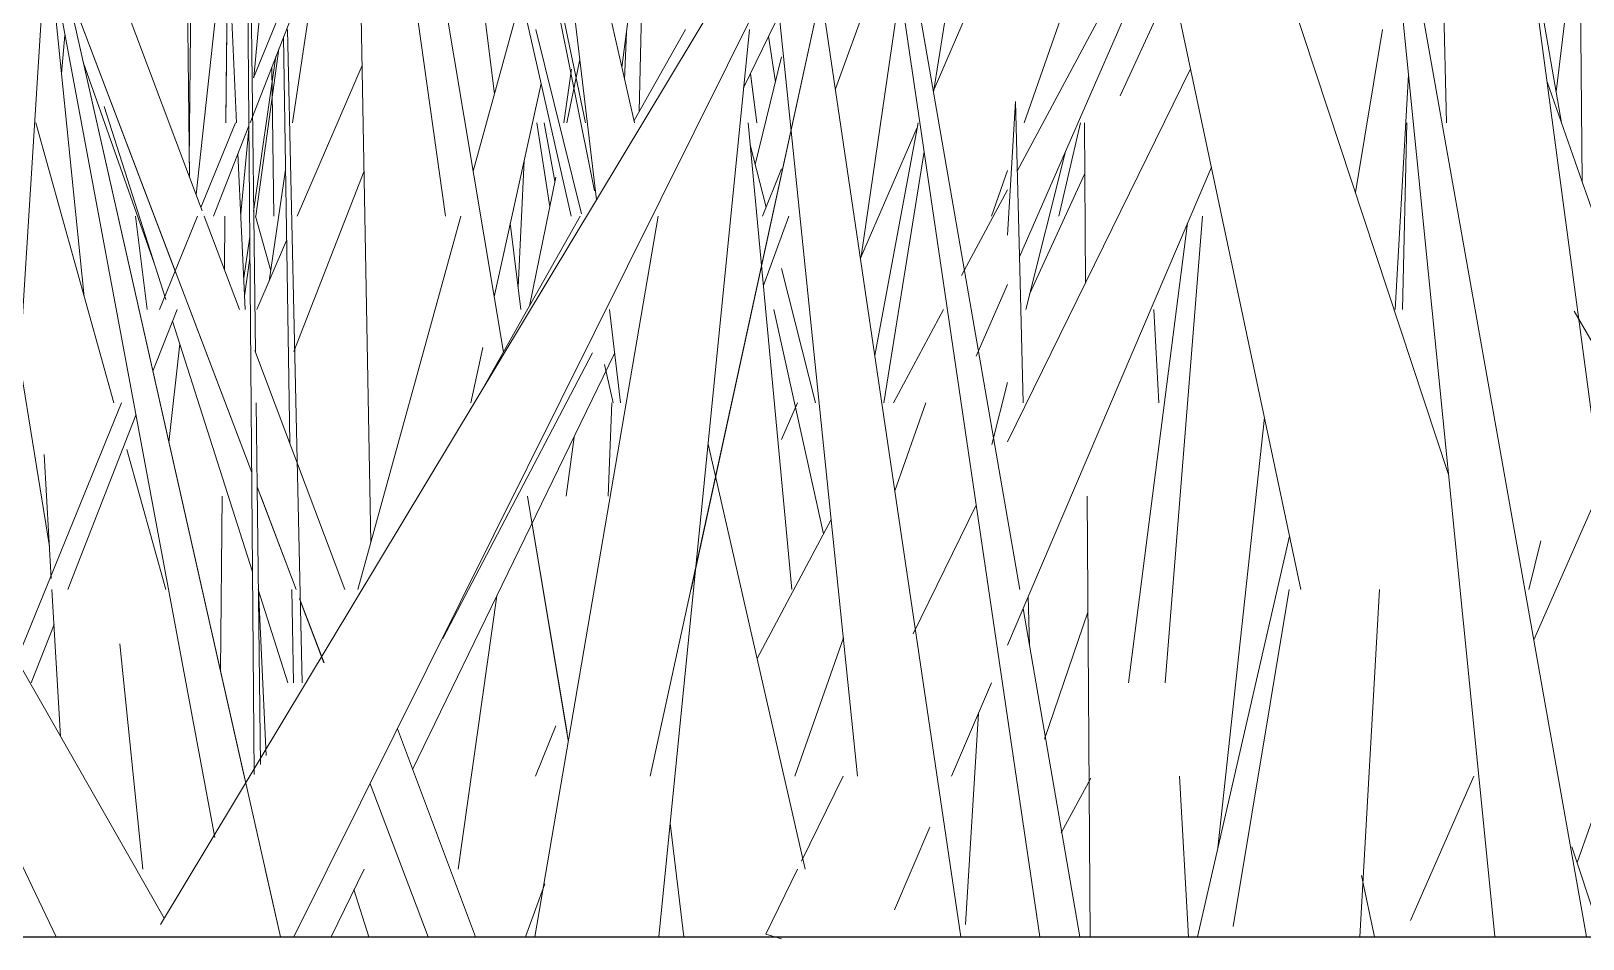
# Model space of a CAD drawing. Header units: millimetres. Extents: x -9575 to 27274, y -4387 to 11354.
# Drawn here: x -6436.15 to -6390.26, y 3047.93 to 3074.78 of the extents above; entities that cross this region are included whole.
import ezdxf

# ---------------------------------------------------------------- set-up
doc = ezdxf.new("R2010")
doc.units = ezdxf.units.MM
doc.layers.add('G-IMPT', color=8, linetype='Continuous', lineweight=9)

# ---------------------------------------------------------------- blocks, each defined once
blk = doc.blocks.new('Grass Array - 25_dwg-V49-North')
at = {"layer": 'G-IMPT'}
for p, q in [((-6431.922, 3109.702), (-6431.466, 3070.469)), ((-6390.279, 3070.318), (-6390.689, 3109.423)), ((-6422.183, 3065.282), (-6429.147, 3106.913)), ((-6408.393, 3104.477), (-6398.601, 3058.27)), ((-6429.512, 3065.281), (-6429.949, 3101.056)), ((-6418.168, 3072.396), (-6417.523, 3099.618)), ((-6429.569, 3073.389), (-6419.205, 3098.866)), ((-6422.183, 3065.282), (-6427.371, 3096.298)), ((-6394.231, 3061.666), (-6405.121, 3094.585)), ((-6429.552, 3052.796), (-6429.87, 3091.468)), ((-6419.492, 3070.05), (-6423.196, 3088.618)), ((-6393.365, 3088.618), (-6389.722, 3061.309)), ((-6432.324, 3048.361), (-6408.468, 3088.01)), ((-6431.294, 3087.841), (-6431.471, 3070.883)), ((-6417.842, 3052.752), (-6410.395, 3086.916)), ((-6424.036, 3085.859), (-6422.448, 3072.922)), ((-6394.624, 3085.859), (-6394.294, 3072.065)), ((-6435.199, 3085.508), (-6437.56, 3048)), ((-6418.303, 3072.065), (-6421.197, 3084.722)), ((-6409.462, 3072.972), (-6407.674, 3084.135)), ((-6425.363, 3083.1), (-6429.674, 3072.065)), ((-6422.053, 3083.166), (-6419.757, 3072.065)), ((-6405.078, 3083.1), (-6409.448, 3073.062)), ((-6396.37, 3082.978), (-6392.861, 3048.014)), ((-6406.915, 3058.27), (-6411.137, 3082.645)), ((-6425.702, 3082.232), (-6423.898, 3069.306)), ((-6411.364, 3082.19), (-6406.316, 3048)), ((-6412.086, 3080.74), (-6428.376, 3048)), ((-6431.089, 3069.466), (-6435.186, 3080.341)), ((-6426.106, 3059.651), (-6426.478, 3080.247)), ((-6411.853, 3080.22), (-6416.632, 3058.27)), ((-6406.784, 3072.065), (-6403.88, 3080.341)), ((-6428.965, 3079.699), (-6429.564, 3073.4)), ((-6430.324, 3078.609), (-6431.27, 3069.948)), ((-6430.388, 3072.065), (-6430.324, 3078.609)), ((-6430.324, 3078.609), (-6430.378, 3073.139)), ((-6418.676, 3073.697), (-6418.017, 3078.776)), ((-6418.676, 3073.697), (-6418.017, 3078.776)), ((-6420.414, 3078.102), (-6419.43, 3069.791)), ((-6435.693, 3077.582), (-6430.719, 3050.929)), ((-6428.775, 3048), (-6435.446, 3077.582)), ((-6429.847, 3052.752), (-6435.441, 3077.563)), ((-6430.072, 3072.065), (-6430.33, 3077.582)), ((-6408.651, 3048), (-6413.033, 3077.582)), ((-6412.365, 3073.071), (-6410.715, 3077.582)), ((-6406.986, 3070.633), (-6403.274, 3077.582)), ((-6390.89, 3072.065), (-6391.853, 3077.582)), ((-6428.417, 3072.065), (-6427.65, 3077.246)), ((-6434.574, 3066.919), (-6435.563, 3076.574)), ((-6414.16, 3076.57), (-6411.706, 3052.752)), ((-6390.153, 3048), (-6395.246, 3076.657)), ((-6390.589, 3076.76), (-6391.049, 3072.975)), ((-6429.625, 3061.729), (-6435.146, 3076.253)), ((-6431.856, 3067.595), (-6435.145, 3076.251)), ((-6403.29, 3076.41), (-6406.922, 3068.103)), ((-6403.941, 3072.861), (-6402.405, 3076.22)), ((-6423.078, 3070.636), (-6421.652, 3075.811)), ((-6421.652, 3075.811), (-6420.182, 3069.306)), ((-6411.601, 3068.114), (-6410.449, 3075.992)), ((-6415.079, 3073.096), (-6413.955, 3075.408)), ((-6428.137, 3055.511), (-6428.567, 3074.823)), ((-6419.873, 3069.374), (-6421.218, 3074.823)), ((-6418.542, 3074.731), (-6418.596, 3073.348)), ((-6418.318, 3072.131), (-6416.798, 3074.823)), ((-6414.906, 3074.823), (-6417.584, 3048)), ((-6396.184, 3074.823), (-6396.988, 3069.999)), ((-6435.25, 3073.518), (-6435.146, 3074.651)), ((-6429.505, 3069.306), (-6428.822, 3074.247)), ((-6428.683, 3074.603), (-6428.5, 3062.594)), ((-6414.138, 3073.263), (-6414.338, 3074.621)), ((-6434.606, 3073.858), (-6432.511, 3067.913)), ((-6428.906, 3074.031), (-6429.573, 3069.442)), ((-6428.28, 3069.306), (-6426.361, 3073.762)), ((-6419.921, 3073.94), (-6420.305, 3072.065)), ((-6413.955, 3074.01), (-6414.735, 3070.829)), ((-6429.034, 3073.704), (-6428.97, 3069.306)), ((-6420.395, 3072.065), (-6420.17, 3073.654)), ((-6414.69, 3072.065), (-6414.875, 3073.515)), ((-6414.687, 3072.065), (-6414.873, 3073.519)), ((-6401.862, 3073.658), (-6407.279, 3062.628)), ((-6395.81, 3066.547), (-6395.417, 3073.483)), ((-6391.713, 3056.78), (-6384.41, 3073.393)), ((-6430.388, 3072.065), (-6430.378, 3073.139)), ((-6421.067, 3073.225), (-6422.457, 3066.923)), ((-6390.279, 3070.318), (-6391.319, 3073.278)), ((-6433.988, 3072.546), (-6432.168, 3066.836)), ((-6407.039, 3072.697), (-6407.279, 3068.739)), ((-6407.039, 3072.697), (-6406.922, 3068.131)), ((-6433.7, 3063.788), (-6436.011, 3072.065)), ((-6433.7, 3063.788), (-6436.011, 3072.065)), ((-6431.125, 3069.563), (-6430.107, 3072.065)), ((-6429.71, 3071.974), (-6430.752, 3069.306)), ((-6421.196, 3072.065), (-6420.813, 3069.583)), ((-6420.658, 3070.336), (-6420.976, 3072.065)), ((-6414.944, 3072.065), (-6413.652, 3058.27)), ((-6409.944, 3071.921), (-6411.623, 3068.063)), ((-6409.917, 3072.065), (-6411.196, 3065.182)), ((-6405.112, 3072.065), (-6405.759, 3069.306)), ((-6404.967, 3067.337), (-6404.999, 3072.065)), ((-6395.47, 3072.065), (-6395.593, 3066.547)), ((-6429.709, 3071.881), (-6429.947, 3069.38)), ((-6429.815, 3066.547), (-6430.03, 3071.155)), ((-6414.415, 3069.57), (-6414.882, 3071.409)), ((-6410.933, 3063.788), (-6409.743, 3071.215)), ((-6405.562, 3071.213), (-6406.736, 3066.547)), ((-6429.11, 3067.379), (-6428.623, 3070.67)), ((-6426.304, 3070.611), (-6428.381, 3065.3)), ((-6421.747, 3067.208), (-6421.57, 3070.945)), ((-6413.955, 3070.705), (-6414.523, 3069.306)), ((-6407.752, 3069.306), (-6407.279, 3070.653)), ((-6407.279, 3056.617), (-6401.247, 3070.753)), ((-6406.622, 3066.999), (-6404.989, 3070.57)), ((-6420.634, 3070.458), (-6421.414, 3066.645)), ((-6408.633, 3067.552), (-6407.279, 3070.085)), ((-6390.279, 3070.318), (-6388.272, 3064.607)), ((-6433.062, 3069.306), (-6432.714, 3066.547)), ((-6432.352, 3066.547), (-6431.23, 3069.306)), ((-6429.989, 3066.547), (-6431.028, 3069.306)), ((-6430.431, 3067.721), (-6430.415, 3069.306)), ((-6430.431, 3067.721), (-6430.415, 3069.306)), ((-6429.063, 3067.692), (-6429.51, 3069.306)), ((-6426.486, 3058.27), (-6423.445, 3069.306)), ((-6422.789, 3064.208), (-6419.912, 3069.306)), ((-6421.256, 3048), (-6417.601, 3069.306)), ((-6414.493, 3067.251), (-6413.742, 3069.306)), ((-6402.618, 3055.511), (-6401.509, 3069.306)), ((-6421.978, 3069.094), (-6421.666, 3066.547)), ((-6403.696, 3055.511), (-6401.953, 3069.098)), ((-6429.683, 3068.689), (-6429.858, 3067.481)), ((-6429.468, 3066.547), (-6428.591, 3068.583)), ((-6429.833, 3066.935), (-6429.677, 3068.059)), ((-6406.811, 3063.788), (-6406.922, 3068.131)), ((-6412.948, 3063.788), (-6413.955, 3067.757)), ((-6407.279, 3067.285), (-6408.206, 3065.165)), ((-6431.83, 3066.547), (-6432.545, 3064.717)), ((-6429.625, 3061.725), (-6431.458, 3066.547)), ((-6419.046, 3066.547), (-6418.72, 3063.788)), ((-6414.183, 3066.547), (-6412.715, 3059.91)), ((-6410.643, 3063.788), (-6409.17, 3066.547)), ((-6402.952, 3066.547), (-6402.799, 3063.788)), ((-6388.954, 3063.788), (-6390.518, 3066.493)), ((-6431.965, 3066.201), (-6429.601, 3058.785)), ((-6431.752, 3065.533), (-6432.071, 3062.615)), ((-6426.871, 3058.27), (-6429.53, 3065.328)), ((-6424.866, 3052.949), (-6418.892, 3065.246)), ((-6419.545, 3065.263), (-6423.972, 3056.816)), ((-6422.789, 3065.42), (-6423.149, 3063.788)), ((-6436.489, 3065.017), (-6435.605, 3059.54)), ((-6419.191, 3064.92), (-6418.935, 3063.788)), ((-6407.279, 3064.384), (-6407.739, 3062.555)), ((-6436.567, 3056.185), (-6433.474, 3063.788)), ((-6429.463, 3061.303), (-6429.494, 3063.788)), ((-6418.971, 3063.788), (-6419.08, 3061.029)), ((-6413.484, 3063.788), (-6413.955, 3062.705)), ((-6410.603, 3061.179), (-6409.688, 3063.788)), ((-6433.05, 3063.422), (-6435.063, 3058.27)), ((-6401.052, 3050.627), (-6399.677, 3063.347)), ((-6420.321, 3061.029), (-6420.094, 3062.771)), ((-6420.321, 3061.029), (-6420.094, 3062.771)), ((-6432.159, 3058.27), (-6433.313, 3062.403)), ((-6432.159, 3058.27), (-6433.313, 3062.403)), ((-6413.255, 3049.993), (-6416.13, 3062.563)), ((-6435.764, 3062.258), (-6435.55, 3058.593)), ((-6430.548, 3055.86), (-6430.497, 3061.029)), ((-6430.548, 3055.86), (-6430.497, 3061.029)), ((-6429.463, 3061.299), (-6429.364, 3053.096)), ((-6429.463, 3061.299), (-6428.311, 3058.27)), ((-6428.31, 3058.27), (-6429.359, 3061.029)), ((-6420.262, 3053.798), (-6421.471, 3061.029)), ((-6404.834, 3048), (-6404.924, 3061.029)), ((-6386.595, 3061.029), (-6390.435, 3050.192)), ((-6408.199, 3060.756), (-6410.066, 3056.954)), ((-6420.3, 3054.028), (-6421.362, 3060.378)), ((-6414.681, 3056.229), (-6412.487, 3060.336)), ((-6398.936, 3059.847), (-6401.655, 3048)), ((-6391.509, 3059.707), (-6391.858, 3058.27)), ((-6435.531, 3058.27), (-6435.276, 3053.921)), ((-6429.437, 3058.27), (-6428.557, 3055.511)), ((-6429.199, 3053.36), (-6429.427, 3058.239)), ((-6428.434, 3058.27), (-6428.392, 3055.511)), ((-6398.943, 3058.27), (-6400.603, 3048.306)), ((-6396.861, 3048), (-6396.279, 3058.27)), ((-6427.486, 3056.101), (-6428.207, 3057.998)), ((-6428.207, 3057.995), (-6427.487, 3056.1)), ((-6423.519, 3049.993), (-6422.375, 3058.077)), ((-6405.136, 3048), (-6406.817, 3057.701)), ((-6406.627, 3056.606), (-6406.664, 3058.058)), ((-6435.47, 3057.229), (-6436.141, 3055.511)), ((-6404.9, 3057.597), (-6406.183, 3053.846)), ((-6436.997, 3056.939), (-6432.21, 3048.544)), ((-6413.56, 3052.752), (-6412.127, 3056.837)), ((-6432.84, 3049.993), (-6433.523, 3056.66)), ((-6408.929, 3052.752), (-6407.751, 3055.511)), ((-6408.136, 3054.609), (-6408.515, 3048.359)), ((-6423.002, 3048), (-6425.317, 3054.147)), ((-6420.634, 3054.232), (-6421.233, 3052.752)), ((-6412.13, 3052.752), (-6413.366, 3050.236)), ((-6405.687, 3051.068), (-6404.814, 3052.69)), ((-6402.188, 3052.752), (-6401.925, 3048)), ((-6395.362, 3048.48), (-6393.484, 3052.752)), ((-6426.126, 3052.522), (-6424.407, 3048)), ((-6424.407, 3048), (-6426.126, 3052.522)), ((-6435.408, 3048), (-6437.31, 3051.976)), ((-6417.248, 3051.357), (-6416.851, 3048)), ((-6410.617, 3048.795), (-6409.574, 3051.239)), ((-6389.863, 3048.46), (-6390.589, 3050.657)), ((-6428.775, 3048), (-6429.225, 3049.993)), ((-6427.27, 3048), (-6426.302, 3049.993)), ((-6413.485, 3049.993), (-6414.425, 3048.08)), ((-6421.533, 3048), (-6420.961, 3049.565)), ((-6396.808, 3049.806), (-6396.425, 3048)), ((-6426.609, 3049.401), (-6426.163, 3048)), ((-6413.955, 3047.934), (-6414.425, 3048.08))]:
    blk.add_line(p, q, dxfattribs=at)
blk = doc.blocks.new('Grass Array - Grass Array-V52-North')
blk.add_blockref('Grass Array - 25_dwg-V49-North', (0, 0))

msp = doc.modelspace()

# ---------------------------------------------------------------- linework, layer by layer
msp.add_line((-6653.468, 3048), (-5853.368, 3048))

# ---------------------------------------------------------------- block references
msp.add_blockref('Grass Array - Grass Array-V52-North', (0, 0))

doc.saveas('drawing.dxf')
